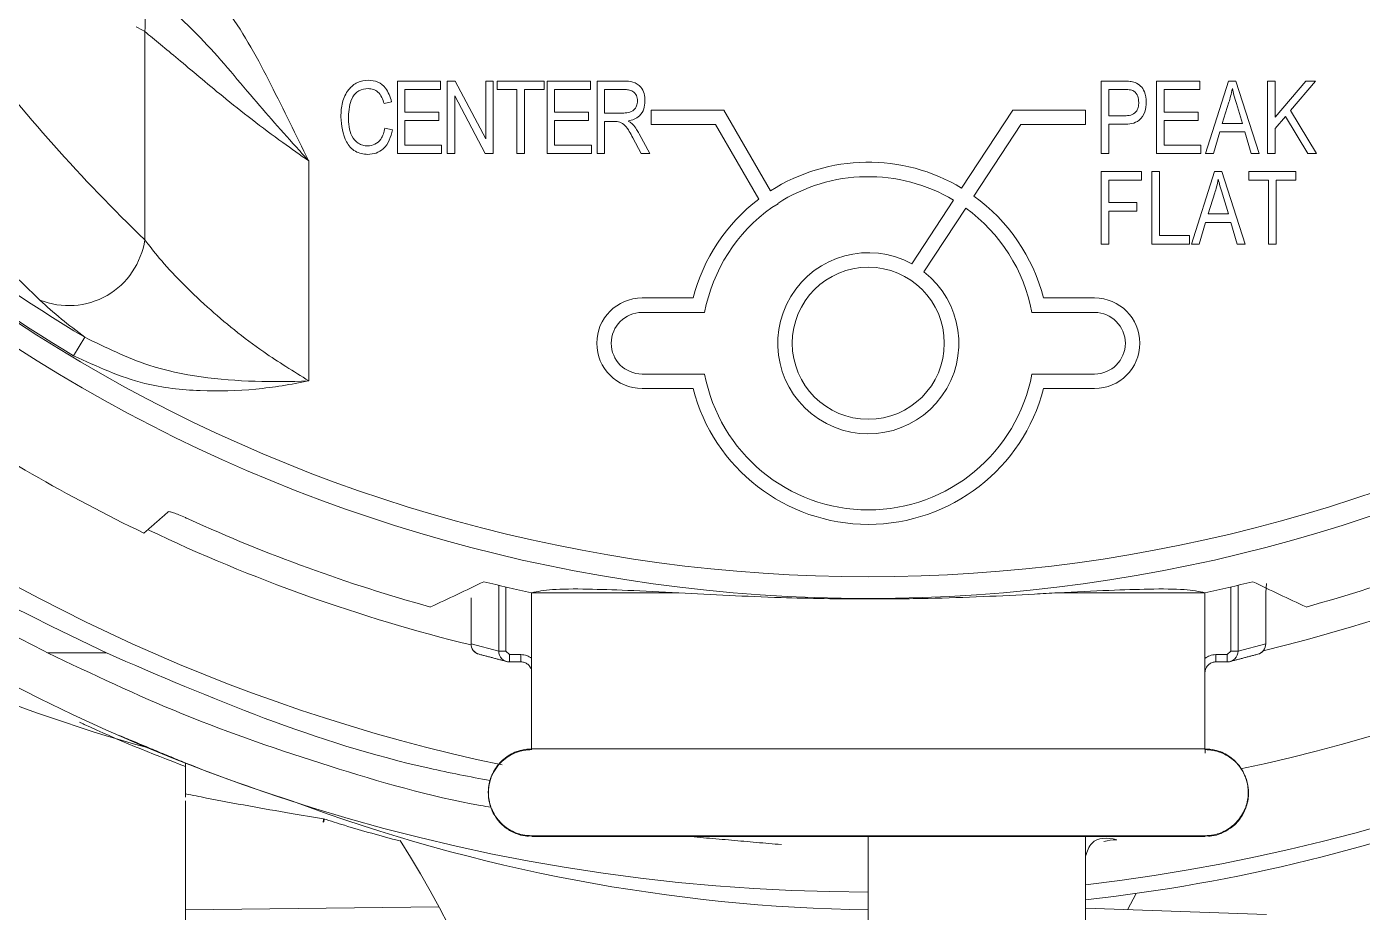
# Model space of a CAD drawing. Extents: x 12.1 to 108.7, y 1 to 80.4.
# Drawn here: x 101.424 to 103.269, y 30.071 to 31.294 of the extents above; entities that cross this region are included whole.
import ezdxf

# ---------------------------------------------------------------- set-up
doc = ezdxf.new("R2010")
doc.units = 0
doc.header["$MEASUREMENT"] = 0
doc.linetypes.add('SLD-Solid', pattern=[0])
doc.layers.add('OBJECT', color=7, linetype='CONTINUOUS')

msp = doc.modelspace()

# ---------------------------------------------------------------- linework, layer by layer
at = {"layer": 'OBJECT', "linetype": 'SLD-Solid', "lineweight": 15}
for p, q in [((101.5875, 30.9997), (101.5875, 31.2873)), ((101.9364, 31.1189), (101.9364, 31.2189)), ((101.9364, 31.2189), (101.9961, 31.2189)), ((101.9961, 31.2189), (101.9961, 31.2072)), ((102.0053, 31.2189), (102.0164, 31.2189)), ((102.0053, 31.1189), (102.0053, 31.2189)), ((102.0164, 31.2189), (102.0586, 31.1392)), ((102.0586, 31.2189), (102.0689, 31.2189)), ((102.0586, 31.1392), (102.0586, 31.2189)), ((102.0689, 31.2189), (102.0689, 31.1189)), ((102.0743, 31.2189), (102.1392, 31.2189)), ((102.0743, 31.2072), (102.0743, 31.2189)), ((102.1392, 31.2189), (102.1392, 31.2072)), ((102.1432, 31.2189), (102.203, 31.2189)), ((102.1432, 31.1189), (102.1432, 31.2189)), ((102.203, 31.2189), (102.203, 31.2072)), ((102.2122, 31.1189), (102.2122, 31.2189)), ((102.2122, 31.2189), (102.2489, 31.2189)), ((102.9084, 31.1189), (102.9084, 31.2189)), ((102.9084, 31.2189), (102.9392, 31.2189)), ((102.985, 31.1189), (102.985, 31.2189)), ((102.985, 31.2189), (103.0448, 31.2189)), ((103.0448, 31.2189), (103.0448, 31.2072)), ((103.0526, 31.1189), (103.0845, 31.2189)), ((103.0845, 31.2189), (103.0946, 31.2189)), ((103.0946, 31.2189), (103.1266, 31.1189)), ((103.1383, 31.1189), (103.1383, 31.2189)), ((103.1383, 31.2189), (103.1487, 31.2189)), ((103.1487, 31.2189), (103.1487, 31.1691)), ((103.1487, 31.1691), (103.1911, 31.2189)), ((103.2043, 31.2189), (103.1698, 31.1783)), ((103.1911, 31.2189), (103.2043, 31.2189)), ((101.9467, 31.2072), (101.9467, 31.176)), ((101.9961, 31.2072), (101.9467, 31.2072)), ((102.0578, 31.1189), (102.0157, 31.1985)), ((102.0157, 31.1985), (102.0157, 31.1189)), ((102.1015, 31.2072), (102.0743, 31.2072)), ((102.1015, 31.1189), (102.1015, 31.2072)), ((102.1392, 31.2072), (102.1119, 31.2072)), ((102.1119, 31.2072), (102.1119, 31.1189)), ((102.203, 31.2072), (102.1536, 31.2072)), ((102.1536, 31.2072), (102.1536, 31.176)), ((102.2497, 31.2072), (102.2226, 31.2072)), ((102.2226, 31.2072), (102.2226, 31.1747)), ((102.9403, 31.2072), (102.9188, 31.2072)), ((102.9188, 31.2072), (102.9188, 31.1708)), ((102.9954, 31.2072), (102.9954, 31.176)), ((103.0448, 31.2072), (102.9954, 31.2072)), ((101.9284, 31.1903), (101.918, 31.1877)), ((101.9467, 31.176), (101.9935, 31.176)), ((101.9935, 31.176), (101.9935, 31.1644)), ((102.1536, 31.176), (102.2004, 31.176)), ((102.2004, 31.176), (102.2004, 31.1644)), ((102.2226, 31.1747), (102.247, 31.1747)), ((102.3874, 31.1789), (102.2867, 31.1789)), ((102.2867, 31.1589), (102.2867, 31.1789)), ((102.4519, 31.0673), (102.3874, 31.1789)), ((102.7157, 31.0711), (102.7865, 31.1789)), ((102.7865, 31.1789), (102.8869, 31.1789)), ((102.8869, 31.1789), (102.8869, 31.1589)), ((102.9954, 31.176), (103.0422, 31.176)), ((103.0422, 31.176), (103.0422, 31.1644)), ((103.0849, 31.1896), (103.0755, 31.1605)), ((103.1036, 31.1605), (103.0952, 31.1879)), ((103.1698, 31.1783), (103.2058, 31.1189)), ((101.9935, 31.1644), (101.9467, 31.1644)), ((101.9467, 31.1644), (101.9467, 31.1306)), ((102.1536, 31.1644), (102.1536, 31.1306)), ((102.2004, 31.1644), (102.1536, 31.1644)), ((102.2226, 31.1631), (102.2226, 31.1189)), ((102.2358, 31.1631), (102.2226, 31.1631)), ((102.3759, 31.1589), (102.2867, 31.1589)), ((102.4354, 31.0558), (102.3759, 31.1589)), ((102.7324, 31.0601), (102.7973, 31.1589)), ((102.7973, 31.1589), (102.8869, 31.1589)), ((102.9188, 31.1708), (102.9405, 31.1708)), ((102.9188, 31.1592), (102.9188, 31.1189)), ((102.9399, 31.1592), (102.9188, 31.1592)), ((102.9954, 31.1644), (102.9954, 31.1306)), ((103.0422, 31.1644), (102.9954, 31.1644)), ((103.0755, 31.1605), (103.1036, 31.1605)), ((103.1628, 31.1701), (103.1487, 31.1536)), ((103.1939, 31.1189), (103.1628, 31.1701)), ((101.9193, 31.154), (101.9297, 31.1514)), ((102.2731, 31.1189), (102.2616, 31.1403)), ((102.2703, 31.1462), (102.2849, 31.1189)), ((103.0721, 31.1488), (103.0634, 31.1189)), ((103.107, 31.1488), (103.0721, 31.1488)), ((103.1158, 31.1189), (103.107, 31.1488)), ((103.1487, 31.1536), (103.1487, 31.1189)), ((101.9974, 31.1189), (101.9364, 31.1189)), ((101.9467, 31.1306), (101.9974, 31.1306)), ((101.9974, 31.1306), (101.9974, 31.1189)), ((102.0157, 31.1189), (102.0053, 31.1189)), ((102.0689, 31.1189), (102.0578, 31.1189)), ((102.1119, 31.1189), (102.1015, 31.1189)), ((102.2043, 31.1189), (102.1432, 31.1189)), ((102.1536, 31.1306), (102.2043, 31.1306)), ((102.2043, 31.1306), (102.2043, 31.1189)), ((102.2226, 31.1189), (102.2122, 31.1189)), ((102.2849, 31.1189), (102.2731, 31.1189)), ((102.9188, 31.1189), (102.9084, 31.1189)), ((103.0461, 31.1189), (102.985, 31.1189)), ((102.9954, 31.1306), (103.0461, 31.1306)), ((103.0461, 31.1306), (103.0461, 31.1189)), ((103.0634, 31.1189), (103.0526, 31.1189)), ((103.1266, 31.1189), (103.1158, 31.1189)), ((103.1487, 31.1189), (103.1383, 31.1189)), ((103.2058, 31.1189), (103.1939, 31.1189)), ((101.8141, 30.8051), (101.8141, 31.1086)), ((102.9084, 31.0939), (102.9642, 31.0939)), ((102.9084, 30.9939), (102.9084, 31.0939)), ((102.9188, 31.0822), (102.9188, 31.051)), ((102.9642, 31.0822), (102.9188, 31.0822)), ((102.9642, 31.0939), (102.9642, 31.0822)), ((102.9785, 30.9939), (102.9785, 31.0939)), ((102.9785, 31.0939), (102.9889, 31.0939)), ((102.9889, 31.0939), (102.9889, 31.0056)), ((103.0331, 30.9939), (103.065, 31.0939)), ((103.065, 31.0939), (103.0751, 31.0939)), ((103.0751, 31.0939), (103.1071, 30.9939)), ((103.1123, 31.0822), (103.1123, 31.0939)), ((103.1123, 31.0939), (103.1772, 31.0939)), ((103.1396, 31.0822), (103.1123, 31.0822)), ((103.1396, 30.9939), (103.1396, 31.0822)), ((103.1772, 31.0822), (103.15, 31.0822)), ((103.15, 31.0822), (103.15, 30.9939)), ((103.1772, 31.0939), (103.1772, 31.0822)), ((103.0654, 31.0646), (103.056, 31.0355)), ((103.0841, 31.0355), (103.0758, 31.0629)), ((102.4622, 31.0494), (102.4536, 31.0444)), ((102.4622, 31.0494), (102.4619, 31.05)), ((102.6469, 30.9665), (102.7047, 31.0544)), ((102.9188, 31.051), (102.9577, 31.051)), ((102.9577, 31.051), (102.9577, 31.0394)), ((102.6636, 30.9555), (102.7214, 31.0434)), ((102.9577, 31.0394), (102.9188, 31.0394)), ((102.9188, 31.0394), (102.9188, 30.9939)), ((103.056, 31.0355), (103.0841, 31.0355)), ((103.0526, 31.0238), (103.0439, 30.9939)), ((103.0876, 31.0238), (103.0526, 31.0238)), ((103.0963, 30.9939), (103.0876, 31.0238)), ((102.9188, 30.9939), (102.9084, 30.9939)), ((103.0305, 30.9939), (102.9785, 30.9939)), ((102.9889, 31.0056), (103.0305, 31.0056)), ((103.0305, 31.0056), (103.0305, 30.9939)), ((103.0439, 30.9939), (103.0331, 30.9939)), ((103.1071, 30.9939), (103.0963, 30.9939)), ((103.15, 30.9939), (103.1396, 30.9939)), ((102.3447, 30.9194), (102.2743, 30.9194)), ((102.8993, 30.9194), (102.8289, 30.9194)), ((102.3608, 30.8994), (102.2743, 30.8994)), ((102.8993, 30.8994), (102.8128, 30.8994)), ((101.5046, 30.8653), (101.4893, 30.8397)), ((102.2743, 30.8144), (102.3608, 30.8144)), ((102.8128, 30.8144), (102.8993, 30.8144)), ((102.2743, 30.7944), (102.3447, 30.7944)), ((102.8289, 30.7944), (102.8993, 30.7944)), ((102.0763, 30.432), (102.0763, 30.5228)), ((102.0863, 30.5205), (102.0863, 30.432)), ((102.1218, 30.2969), (102.1218, 30.5125)), ((102.3252, 30.5125), (102.1218, 30.5125)), ((102.8484, 30.5125), (103.0518, 30.5125)), ((103.0518, 30.2969), (103.0518, 30.5125)), ((103.0876, 30.432), (103.0876, 30.5205)), ((103.0976, 30.5229), (103.0976, 30.432)), ((102.0381, 30.5056), (102.0381, 30.4421)), ((103.1358, 30.4985), (103.1357, 30.4985)), ((103.1357, 30.4421), (103.1357, 30.4985)), ((102.0381, 30.4421), (102.0763, 30.432)), ((102.0381, 30.4421), (102.0381, 30.4421)), ((103.0976, 30.432), (103.1357, 30.4421)), ((103.1358, 30.4421), (103.1357, 30.4421)), ((101.4533, 30.4294), (101.5345, 30.4294)), ((102.0763, 30.432), (102.0863, 30.432)), ((102.0863, 30.432), (102.0913, 30.427)), ((102.0913, 30.427), (102.1071, 30.427)), ((102.0913, 30.417), (102.0913, 30.427)), ((102.1071, 30.417), (102.1071, 30.427)), ((103.0668, 30.427), (103.0826, 30.427)), ((103.0668, 30.427), (103.0668, 30.417)), ((103.0826, 30.427), (103.0876, 30.432)), ((103.0826, 30.427), (103.0826, 30.417)), ((103.0876, 30.432), (103.0976, 30.432)), ((102.1071, 30.417), (102.0913, 30.417)), ((103.0518, 30.402), (103.0518, 30.402)), ((103.0826, 30.417), (103.0668, 30.417)), ((103.0516, 30.2969), (102.122, 30.2969)), ((101.6438, 30.0746), (101.6438, 30.225)), ((102.1219, 30.176), (103.0519, 30.176)), ((103.0516, 30.1769), (102.122, 30.1769)), ((102.5868, 30.176), (102.5868, 29.8269)), ((102.8868, 30.176), (102.8868, 29.8985)), ((102.5868, 30.1493), (102.5868, 30.0919)), ((102.9447, 30.0749), (102.9569, 30.0974)), ((101.6438, 30.0746), (101.9936, 30.0789)), ((101.6438, 29.9656), (101.6438, 30.0746)), ((103.1368, 30.0682), (102.8868, 30.0769))]:
    msp.add_line(p, q, dxfattribs=at)
msp.add_circle((102.5868, 30.8569), 0.105, dxfattribs=at)
for centre, radius, start, end in [((102.5868, 32.6843), 2.585, 197.2695, 270), ((102.5868, 32.6769), 2.585, 276.6644, 342.7305), ((102.5868, 32.6769), 2.1103, 208.9895, 239.1461), ((102.5868, 32.6843), 2.462, 205.0058, 258.1521), ((102.5868, 32.6769), 2.1724, 208.1241, 331.8759), ((102.5868, 32.6769), 2.1425, 208.9527, 331.0473), ((102.5868, 32.6769), 2.14, 208.9895, 239.1461), ((102.5868, 32.6769), 2.31, 283.6523, 333.3136), ((102.5868, 32.6769), 2.462, 282.0513, 334.5258), ((101.4974, 31.2984), 0.0908, 352.9658, 47.8323), ((102.5868, 30.8569), 0.25, 58.9684, 122.6711), ((102.5868, 30.8569), 0.23, 59.1678, 122.9036), ((102.5868, 30.8569), 0.25, 127.2733, 165.5225), ((102.5868, 30.8569), 0.25, 14.4775, 54.3835), ((102.5868, 30.8569), 0.23, 125.4014, 169.3515), ((102.5868, 30.8569), 0.23, 10.6485, 54.184), ((101.4825, 31.0149), 0.1061, 247.9982, 351.8069), ((102.5868, 30.8569), 0.125, 61.2645, 52.0874), ((102.2743, 30.8569), 0.0625, 90, 270), ((102.8993, 30.8569), 0.0625, 270, 90), ((102.2743, 30.8569), 0.0425, 90, 270), ((102.8993, 30.8569), 0.0425, 270, 90), ((102.5868, 30.8569), 0.23, 190.6485, 349.3515), ((102.5868, 30.8569), 0.25, 194.4775, 345.5225), ((102.5868, 32.6769), 2.31, 235.6656, 244.3344), ((102.5868, 32.6769), 2.2663, 245.5443, 254.5252), ((102.5868, 32.6769), 2.2663, 285.4748, 294.4557), ((102.5868, 32.6843), 2.31, 244.5179, 256.2618), ((102.1918, 32.4669), 2.25, 238.0696, 254.5558), ((102.6252, 32.4592), 2.385, 276.2978, 306.3095), ((102.5868, 32.6769), 2.2138, 256.1215, 257.8747), ((102.5868, 32.6769), 2.2138, 282.1253, 283.8785), ((102.0531, 30.4421), 0.015, 180, 255.2757), ((102.0531, 30.442), 0.015, 179.8724, 255.2398), ((103.1208, 30.4421), 0.015, 284.7243, 0), ((103.1208, 30.442), 0.015, 284.7749, 0.1129), ((102.5868, 32.6843), 2.585, 247.3815, 252.0848), ((102.6252, 32.4592), 2.385, 249.5436, 269.0781), ((100.6708, 29.3717), 1.5, 359.383, 32.1773)]:
    msp.add_arc(centre, radius, start, end, dxfattribs=at)
for centre, major_axis, ratio, start_param, end_param in [((102.3738, 32.6769), (1.6185, 0), 0.982242, 4.196653, 4.205118), ((103.3246, 32.6769), (2.4576, 0), 0.964711, 3.77688, 3.927407), ((99.9302, 32.6769), (3.7283, 0), 0.701634, 5.295177, 5.319034), ((105.2434, 32.6769), (3.7283, 0), 0.701634, 4.105744, 4.129601), ((102.0913, 30.432), (0.0038, 0.0145), 0.999219, 1.827206, 3.399159), ((103.0826, 30.432), (-0.0038, 0.0145), 0.999219, 2.884026, 4.455979)]:
    msp.add_ellipse(centre, major_axis=major_axis, ratio=ratio, start_param=start_param, end_param=end_param, dxfattribs=at)
for points, knots in [([(101.6253, 31.3958), (101.6526, 31.3698), (101.708, 31.3168), (101.7626, 31.2139), (101.7965, 31.1439), (101.814, 31.1088), (101.8141, 31.1086)], [0, 0, 0, 0, 0.324519, 0.659805, 0.9981, 1, 1, 1, 1]), ([(101.8141, 31.1086), (101.8139, 31.1087), (101.8129, 31.1098), (101.8084, 31.1148), (101.7813, 31.1447), (101.7303, 31.2025), (101.6651, 31.2821), (101.6134, 31.3272), (101.5894, 31.348)], [0, 0, 0, 0, 0.002191, 0.013463, 0.059638, 0.364667, 0.706177, 1, 1, 1, 1]), ([(101.8141, 31.1086), (101.8021, 31.117), (101.7605, 31.1461), (101.6975, 31.195), (101.631, 31.2516), (101.6018, 31.2755), (101.5875, 31.2873)], [0, 0, 0, 0, 0.130798, 0.454343, 0.731133, 1, 1, 1, 1]), ([(101.8583, 31.1696), (101.8586, 31.1762), (101.8593, 31.1895), (101.8673, 31.2067), (101.8808, 31.2183), (101.8913, 31.2196), (101.8965, 31.2202)], [0, 0, 0, 0, 0.2810187, 0.5608584, 0.7804583, 1, 1, 1, 1]), ([(101.8965, 31.2202), (101.901, 31.2197), (101.9099, 31.2187), (101.9228, 31.2081), (101.9263, 31.1971), (101.9284, 31.1903)], [0, 0, 0, 0, 0.280084, 0.560196, 1, 1, 1, 1]), ([(102.2489, 31.2189), (102.2533, 31.2189), (102.262, 31.2188), (102.2727, 31.2118), (102.2777, 31.2016), (102.2782, 31.1948), (102.2784, 31.1913)], [0, 0, 0, 0, 0.281472, 0.55823, 0.77891, 1, 1, 1, 1]), ([(102.9392, 31.2189), (102.9422, 31.2189), (102.9477, 31.2189), (102.9529, 31.2176), (102.9552, 31.217)], [0, 0, 0, 0, 0.560429, 1, 1, 1, 1]), ([(102.9552, 31.217), (102.958, 31.2155), (102.9635, 31.2126), (102.9696, 31.2028), (102.9703, 31.1948), (102.9707, 31.1899)], [0, 0, 0, 0, 0.2795843, 0.5600322, 1, 1, 1, 1]), ([(101.4428, 30.9165), (101.4157, 30.9427), (101.3287, 31.0268), (101.2451, 31.1281), (101.1876, 31.1979)], [0, 0, 0, 0, 0.311682, 1, 1, 1, 1]), ([(101.8961, 31.2085), (101.8916, 31.208), (101.8848, 31.2071), (101.8778, 31.2012), (101.8702, 31.1901), (101.8693, 31.1787), (101.8687, 31.1696)], [0, 0, 0, 0, 0.2494836, 0.3751517, 0.5009717, 1, 1, 1, 1]), ([(101.918, 31.1877), (101.9171, 31.1907), (101.9153, 31.1965), (101.9103, 31.2037), (101.9034, 31.2079), (101.8985, 31.2083), (101.8961, 31.2085)], [0, 0, 0, 0, 0.2807713, 0.560437, 0.7800148, 1, 1, 1, 1]), ([(102.268, 31.1913), (102.2678, 31.1939), (102.2673, 31.1991), (102.2621, 31.2047), (102.2557, 31.2069), (102.2517, 31.2071), (102.2497, 31.2072)], [0, 0, 0, 0, 0.279816, 0.558243, 0.778758, 1, 1, 1, 1]), ([(102.9603, 31.1894), (102.9601, 31.1923), (102.9596, 31.198), (102.9547, 31.2054), (102.9471, 31.2071), (102.9426, 31.2072), (102.9403, 31.2072)], [0, 0, 0, 0, 0.280479, 0.559115, 0.778502, 1, 1, 1, 1]), ([(103.0896, 31.2085), (103.0889, 31.2049), (103.0876, 31.1985), (103.0857, 31.1923), (103.0849, 31.1896)], [0, 0, 0, 0, 0.559989, 1, 1, 1, 1]), ([(103.0952, 31.1879), (103.0941, 31.1917), (103.092, 31.1986), (103.0903, 31.2055), (103.0896, 31.2085)], [0, 0, 0, 0, 0.560012, 1, 1, 1, 1]), ([(102.247, 31.1747), (102.2498, 31.1748), (102.2555, 31.1749), (102.2631, 31.1782), (102.2674, 31.1845), (102.2678, 31.189), (102.268, 31.1913)], [0, 0, 0, 0, 0.281468, 0.559882, 0.779719, 1, 1, 1, 1]), ([(102.2784, 31.1913), (102.2782, 31.1876), (102.2776, 31.1801), (102.2718, 31.171), (102.2637, 31.1657), (102.2579, 31.1644), (102.2551, 31.1637)], [0, 0, 0, 0, 0.28019, 0.559144, 0.779314, 1, 1, 1, 1]), ([(102.9707, 31.1899), (102.9704, 31.1853), (102.9697, 31.176), (102.9623, 31.1643), (102.9509, 31.1596), (102.9436, 31.1593), (102.9399, 31.1592)], [0, 0, 0, 0, 0.280511, 0.559034, 0.778919, 1, 1, 1, 1]), ([(102.9405, 31.1708), (102.9435, 31.171), (102.9493, 31.1712), (102.9567, 31.1755), (102.96, 31.1825), (102.9602, 31.1871), (102.9603, 31.1894)], [0, 0, 0, 0, 0.281153, 0.559073, 0.778944, 1, 1, 1, 1]), ([(101.8956, 31.1176), (101.8895, 31.1183), (101.8804, 31.1194), (101.8711, 31.1273), (101.8609, 31.1422), (101.8594, 31.1574), (101.8583, 31.1696)], [0, 0, 0, 0, 0.249373, 0.37504, 0.500926, 1, 1, 1, 1]), ([(101.8687, 31.1696), (101.8691, 31.1603), (101.8697, 31.1465), (101.8802, 31.1337), (101.8885, 31.1298), (101.893, 31.1294), (101.8953, 31.1293)], [0, 0, 0, 0, 0.499501, 0.748861, 0.874364, 1, 1, 1, 1]), ([(102.2616, 31.1403), (102.2585, 31.1465), (102.2543, 31.1552), (102.2441, 31.1629), (102.2386, 31.163), (102.2358, 31.1631)], [0, 0, 0, 0, 0.560977, 0.77974, 1, 1, 1, 1]), ([(102.2551, 31.1637), (102.2564, 31.163), (102.2587, 31.1617), (102.2607, 31.1598), (102.2616, 31.159)], [0, 0, 0, 0, 0.560147, 1, 1, 1, 1]), ([(102.2616, 31.159), (102.2634, 31.1568), (102.2666, 31.1527), (102.2692, 31.1482), (102.2703, 31.1462)], [0, 0, 0, 0, 0.559973, 1, 1, 1, 1]), ([(101.8953, 31.1293), (101.8988, 31.1297), (101.9059, 31.1307), (101.9157, 31.1396), (101.918, 31.1485), (101.9193, 31.154)], [0, 0, 0, 0, 0.279798, 0.559784, 1, 1, 1, 1]), ([(101.9297, 31.1514), (101.9285, 31.1466), (101.9261, 31.1371), (101.9182, 31.1256), (101.9072, 31.1186), (101.8995, 31.1179), (101.8956, 31.1176)], [0, 0, 0, 0, 0.280748, 0.560276, 0.780036, 1, 1, 1, 1]), ([(103.0701, 31.0835), (103.0694, 31.0799), (103.0682, 31.0735), (103.0663, 31.0673), (103.0654, 31.0646)], [0, 0, 0, 0, 0.559989, 1, 1, 1, 1]), ([(103.0758, 31.0629), (103.0746, 31.0667), (103.0726, 31.0736), (103.0708, 31.0805), (103.0701, 31.0835)], [0, 0, 0, 0, 0.560012, 1, 1, 1, 1]), ([(101.5875, 30.9997), (101.5939, 30.9915), (101.6158, 30.9633), (101.6693, 30.9089), (101.7418, 30.8496), (101.793, 30.8181), (101.8141, 30.8051)], [0, 0, 0, 0, 0.139376, 0.476221, 0.783717, 1, 1, 1, 1]), ([(101.5046, 30.8653), (101.4934, 30.8738), (101.4697, 30.892), (101.4521, 30.908), (101.4428, 30.9165)], [0, 0, 0, 0, 0.468953, 1, 1, 1, 1]), ([(101.5046, 30.8653), (101.5336, 30.851), (101.6071, 30.815), (101.7149, 30.8033), (101.7891, 30.8038), (101.8138, 30.8051), (101.8141, 30.8051)], [0, 0, 0, 0, 0.303532, 0.768515, 0.997815, 1, 1, 1, 1]), ([(101.8141, 30.8051), (101.8138, 30.8051), (101.7897, 30.8), (101.7398, 30.7919), (101.6639, 30.7897), (101.577, 30.7992), (101.5214, 30.8249), (101.4893, 30.8397)], [0, 0, 0, 0, 0.00199, 0.221833, 0.453217, 0.68421, 1, 1, 1, 1]), ([(101.4533, 30.4294), (101.4249, 30.4441), (101.3681, 30.4735), (101.2834, 30.5241), (101.2164, 30.5695), (101.1727, 30.6035), (101.1537, 30.621), (101.1503, 30.6281), (101.1588, 30.6267), (101.1835, 30.615), (101.2382, 30.5846), (101.3234, 30.5365), (101.4277, 30.4809), (101.4989, 30.4465), (101.5345, 30.4294)], [0, 0, 0, 0, 0.100108, 0.199978, 0.312466, 0.367003, 0.422073, 0.460833, 0.499575, 0.550038, 0.624852, 0.753035, 0.876369, 1, 1, 1, 1]), ([(101.6486, 30.614), (101.6469, 30.6147), (101.6421, 30.6169), (101.6345, 30.6201), (101.627, 30.6229), (101.6216, 30.6246), (101.6205, 30.6245), (101.62, 30.6244)], [0, 0, 0, 0, 0.119375, 0.340233, 0.560698, 0.78033, 1, 1, 1, 1]), ([(102.1218, 30.5125), (102.1301, 30.5142), (102.147, 30.5177), (102.1937, 30.5179), (102.2523, 30.5159), (102.3006, 30.5137), (102.3252, 30.5125)], [0, 0, 0, 0, 0.269196, 0.546082, 0.769543, 1, 1, 1, 1]), ([(102.3252, 30.5125), (102.3711, 30.51), (102.4527, 30.5054), (102.5743, 30.5034), (102.6941, 30.5047), (102.7835, 30.5086), (102.8378, 30.5119), (102.8484, 30.5125)], [0, 0, 0, 0, 0.2809411, 0.4998168, 0.6496774, 0.9314407, 1, 1, 1, 1]), ([(103.0518, 30.5125), (103.0435, 30.5142), (103.0266, 30.5177), (102.9799, 30.5179), (102.9214, 30.5159), (102.873, 30.5137), (102.8484, 30.5125)], [0, 0, 0, 0, 0.269196, 0.546082, 0.769543, 1, 1, 1, 1]), ([(103.1358, 30.4985), (103.1358, 30.4986), (103.1357, 30.5024), (103.1359, 30.5101), (103.1362, 30.5188), (103.1366, 30.5235), (103.1369, 30.5254), (103.1369, 30.5253), (103.1369, 30.5253)], [0, 0, 0, 0, 0.012601, 0.308076, 0.608213, 0.82666, 0.946437, 1, 1, 1, 1]), ([(103.1357, 30.4985), (103.1357, 30.5007), (103.1358, 30.5064), (103.1359, 30.5138), (103.1362, 30.5177), (103.1363, 30.519)], [0, 0, 0, 0, 0.292983, 0.76019, 1, 1, 1, 1]), ([(102.0657, 30.2163), (102.0609, 30.2172), (101.9855, 30.23), (101.8423, 30.2717), (101.6417, 30.3401), (101.5148, 30.4002), (101.4533, 30.4294)], [0, 0, 0, 0, 0.022295, 0.352931, 0.685999, 1, 1, 1, 1]), ([(101.5345, 30.4294), (101.6067, 30.3982), (101.7518, 30.3356), (101.9304, 30.2787), (102.0366, 30.2585), (102.0647, 30.2531)], [0, 0, 0, 0, 0.42131, 0.846463, 1, 1, 1, 1]), ([(102.1071, 30.427), (102.1099, 30.4268), (102.1152, 30.4264), (102.1197, 30.4234), (102.1218, 30.422)], [0, 0, 0, 0, 0.5312854, 1, 1, 1, 1]), ([(103.0518, 30.4219), (103.054, 30.4233), (103.0585, 30.4263), (103.064, 30.4268), (103.0668, 30.427)], [0, 0, 0, 0, 0.478773, 1, 1, 1, 1]), ([(102.1218, 30.4043), (102.1218, 30.4046), (102.1216, 30.4066), (102.12, 30.4101), (102.1166, 30.414), (102.1121, 30.4165), (102.1087, 30.4169), (102.1071, 30.417)], [0, 0, 0, 0, 0.050954, 0.288139, 0.525354, 0.762654, 1, 1, 1, 1]), ([(103.0668, 30.417), (103.0651, 30.4169), (103.0618, 30.4165), (103.0573, 30.414), (103.0539, 30.4101), (103.0521, 30.4059), (103.0519, 30.4031), (103.0518, 30.402)], [0, 0, 0, 0, 0.2147768, 0.4295123, 0.6441713, 0.8588022, 1, 1, 1, 1]), ([(101.6438, 30.2724), (101.5967, 30.2908), (101.5474, 30.3102), (101.4996, 30.3328), (101.4974, 30.3339)], [0, 0, 0, 0, 0.954016, 1, 1, 1, 1]), ([(102.122, 30.177), (102.1189, 30.1767), (102.1114, 30.1761), (102.0992, 30.1801), (102.0849, 30.1877), (102.0731, 30.1999), (102.0652, 30.2148), (102.0617, 30.2294), (102.062, 30.2441), (102.0655, 30.2578), (102.0717, 30.2697), (102.0801, 30.2796), (102.0898, 30.2871), (102.1035, 30.2941), (102.1147, 30.2953), (102.122, 30.296)], [0, 0, 0, 0, 0.049113, 0.12025, 0.200225, 0.305721, 0.385391, 0.46661, 0.543774, 0.617957, 0.689158, 0.757378, 0.822618, 0.88488, 1, 1, 1, 1]), ([(102.122, 30.2969), (102.1174, 30.2966), (102.106, 30.2958), (102.089, 30.2883), (102.0739, 30.2746), (102.0641, 30.2565), (102.0609, 30.2362), (102.0646, 30.216), (102.0747, 30.1982), (102.0902, 30.1848), (102.1069, 30.1779), (102.1178, 30.1772), (102.122, 30.1769)], [0, 0, 0, 0, 0.074073, 0.181495, 0.288894, 0.396252, 0.503568, 0.610858, 0.718143, 0.825449, 0.932792, 1, 1, 1, 1]), ([(103.0516, 30.1769), (103.0558, 30.1772), (103.0667, 30.1779), (103.0834, 30.1848), (103.0989, 30.1982), (103.1091, 30.216), (103.1127, 30.2362), (103.1095, 30.2565), (103.0997, 30.2746), (103.0846, 30.2883), (103.0676, 30.2958), (103.0562, 30.2966), (103.0516, 30.2969)], [0, 0, 0, 0, 0.0672078, 0.1745511, 0.2818566, 0.3891422, 0.4964318, 0.6037483, 0.7111059, 0.8185046, 0.9259266, 1, 1, 1, 1]), ([(103.0519, 30.296), (103.0592, 30.2953), (103.0704, 30.2941), (103.0841, 30.2871), (103.0938, 30.2796), (103.1021, 30.2697), (103.1084, 30.2578), (103.1113, 30.2465), (103.1119, 30.2383), (103.1119, 30.234), (103.1117, 30.2319), (103.1117, 30.2308), (103.1116, 30.2303), (103.1116, 30.23), (103.1116, 30.2299), (103.1116, 30.2298), (103.1116, 30.2298), (103.1116, 30.2298), (103.1116, 30.2298), (103.1116, 30.2297), (103.1116, 30.2297), (103.1116, 30.2297), (103.1116, 30.2297), (103.1114, 30.228), (103.1106, 30.223), (103.1078, 30.2132), (103.1008, 30.1999), (103.0889, 30.1877), (103.0747, 30.1801), (103.0625, 30.1761), (103.0549, 30.1767), (103.0518, 30.177)], [0, 0, 0, 0, 0.115079, 0.177321, 0.242541, 0.31074, 0.38192, 0.456081, 0.494349, 0.513772, 0.523556, 0.528465, 0.530924, 0.532155, 0.53277, 0.533078, 0.533232, 0.533309, 0.533348, 0.533367, 0.533377, 0.533381, 0.533384, 0.533386, 0.561054, 0.614754, 0.694393, 0.799837, 0.879784, 0.950898, 1, 1, 1, 1]), ([(103.0519, 30.291), (103.0519, 30.2917), (103.0519, 30.293), (103.0519, 30.2946), (103.0519, 30.2958), (103.0519, 30.296), (103.0519, 30.296)], [0, 0, 0, 0, 0.249893, 0.499775, 0.749891, 1, 1, 1, 1]), ([(101.6438, 30.2348), (101.6438, 30.2337), (101.6438, 30.2314), (101.6438, 30.23), (101.6438, 30.2303), (101.6438, 30.2321), (101.6438, 30.234), (101.6438, 30.2348), (101.6438, 30.2348), (101.6438, 30.2348), (101.6438, 30.2348)], [0, 0, 0, 0, 0.219654, 0.439453, 0.655041, 0.863447, 1, 1, 1, 1, 1, 1, 1]), ([(101.6438, 30.2348), (101.6535, 30.2329), (101.7019, 30.2233), (101.7655, 30.2118), (101.8196, 30.2029), (101.8346, 30.2004)], [0, 0, 0, 0, 0.152937, 0.764753, 1, 1, 1, 1]), ([(101.8346, 30.2004), (101.8346, 30.2003), (101.8345, 30.1995), (101.8342, 30.1977), (101.834, 30.196), (101.8343, 30.1958), (101.8349, 30.1971), (101.8356, 30.1992), (101.8359, 30.2002)], [0, 0, 0, 0, 0.014084, 0.154907, 0.367271, 0.578517, 0.78925, 1, 1, 1, 1]), ([(101.8346, 30.2004), (101.8442, 30.1974), (101.8788, 30.1863), (101.9138, 30.1768), (101.9392, 30.1699)], [0, 0, 0, 0, 0.27533, 1, 1, 1, 1]), ([(102.8868, 30.1486), (102.8891, 30.1555), (102.8953, 30.1743), (102.9171, 30.1748), (102.93, 30.1715), (102.93, 30.1715)], [0, 0, 0, 0, 0.367136, 0.997037, 1, 1, 1, 1]), ([(102.93, 30.1715), (102.9299, 30.1715), (102.9238, 30.1717), (102.918, 30.1704), (102.9123, 30.1692)], [0, 0, 0, 0, 0.019815, 1, 1, 1, 1])]:
    msp.add_open_spline(points, degree=3, knots=knots, dxfattribs=at)
for points in [[(101.5863, 30.5948), (101.62, 30.6244)], [(102.0381, 30.5056), (102.0381, 30.4421)], [(102.0381, 30.5056), (102.0382, 30.5056)], [(103.1358, 30.4421), (103.1358, 30.4985)], [(102.0493, 30.4276), (102.0875, 30.4175)], [(103.0864, 30.4175), (103.1246, 30.4276)], [(103.0518, 30.296), (103.0518, 30.402)], [(101.6438, 30.2774), (101.5522, 30.3155)], [(101.6438, 30.2348), (101.6438, 30.2774)], [(102.4668, 30.1648), (102.3289, 30.1769)], [(102.8868, 30.1486), (102.8868, 30.176)]]:
    msp.add_open_spline(points, degree=1, dxfattribs=at)

doc.saveas('drawing.dxf')
